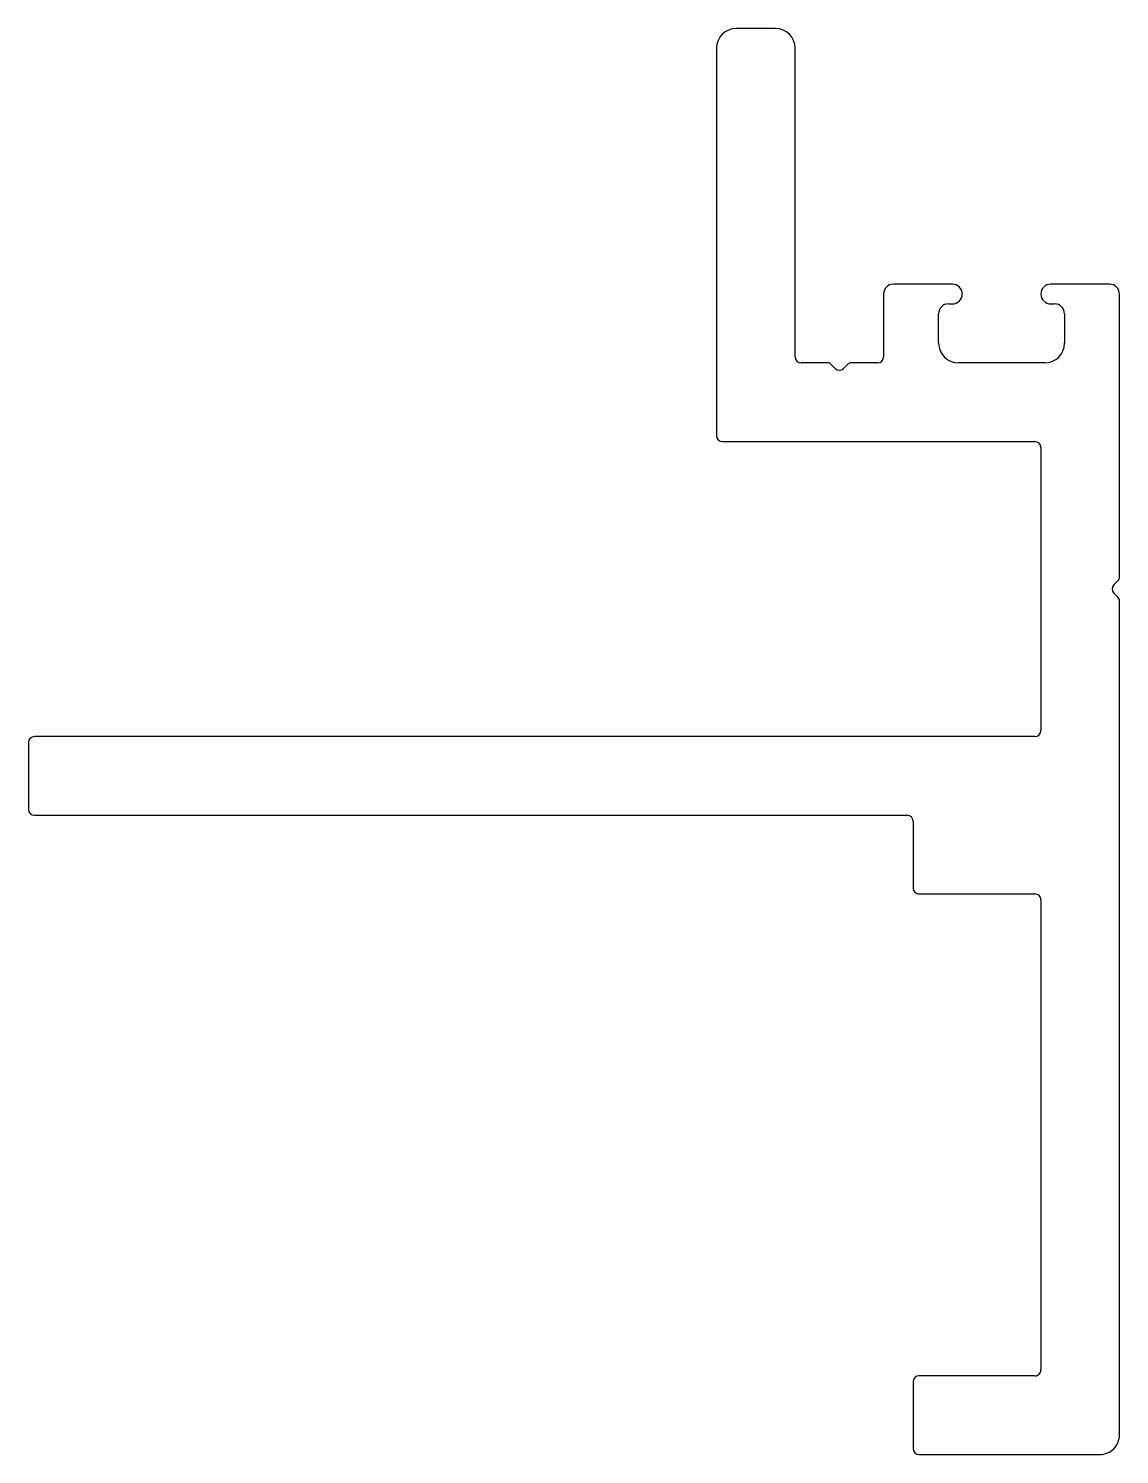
# Model space of a CAD drawing. Extents: x 2113.6 to 2169.1, y 1372 to 1444.5.
import ezdxf

# ---------------------------------------------------------------- set-up
doc = ezdxf.new("R2010")
doc.units = 0
doc.layers.get('0').update_dxf_attribs({"linetype": 'CONTINUOUS'})

msp = doc.modelspace()

# ---------------------------------------------------------------- linework, layer by layer
for p, q in [((2151.599, 1444.489), (2149.599, 1444.489)), ((2148.599, 1443.489), (2148.599, 1423.789)), ((2152.599, 1427.789), (2152.599, 1443.489)), ((2160.599, 1431.489), (2157.599, 1431.489)), ((2168.599, 1431.489), (2165.599, 1431.489)), ((2157.099, 1430.989), (2157.099, 1427.789)), ((2160.399, 1430.489), (2160.599, 1430.489)), ((2165.099, 1430.989), (2165.099, 1430.989)), ((2165.599, 1430.489), (2165.799, 1430.489)), ((2169.099, 1416.613), (2169.099, 1430.989)), ((2159.899, 1428.489), (2159.899, 1429.989)), ((2166.299, 1429.989), (2166.299, 1428.489)), ((2154.225, 1427.489), (2152.899, 1427.489)), ((2154.637, 1427.201), (2154.437, 1427.401)), ((2155.261, 1427.401), (2155.061, 1427.201)), ((2156.799, 1427.489), (2155.473, 1427.489)), ((2165.299, 1427.489), (2160.899, 1427.489)), ((2148.899, 1423.489), (2164.799, 1423.489)), ((2165.099, 1423.189), (2165.099, 1408.789)), ((2168.811, 1416.201), (2169.011, 1416.401)), ((2169.011, 1415.577), (2168.811, 1415.777)), ((2169.099, 1372.987), (2169.099, 1415.365)), ((2113.599, 1408.189), (2113.599, 1404.789)), ((2164.799, 1408.489), (2113.899, 1408.489)), ((2113.899, 1404.489), (2158.299, 1404.489)), ((2158.599, 1404.189), (2158.599, 1400.789)), ((2158.899, 1400.489), (2164.799, 1400.489)), ((2165.099, 1400.189), (2165.099, 1376.287)), ((2158.599, 1375.687), (2158.599, 1372.287)), ((2164.799, 1375.987), (2158.899, 1375.987)), ((2158.899, 1371.987), (2168.099, 1371.987))]:
    msp.add_line(p, q)
for centre, radius, start, end in [((2149.599, 1443.489), 1, 90, 180), ((2151.599, 1443.489), 1, 0, 90), ((2157.599, 1430.989), 0.5, 90, 180), ((2160.599, 1430.989), 0.5, 360, 90), ((2165.599, 1430.989), 0.5, 90, 180), ((2168.599, 1430.989), 0.5, 0, 90), ((2160.399, 1429.989), 0.5, 90, 180), ((2160.599, 1430.989), 0.5, 270, 360), ((2165.599, 1430.989), 0.5, 180, 270), ((2165.799, 1429.989), 0.5, 0, 90), ((2160.899, 1428.489), 1, 180, 270), ((2165.299, 1428.489), 1, 270, 360), ((2152.899, 1427.789), 0.3, 180, 270), ((2156.799, 1427.789), 0.3, 270, 0), ((2154.225, 1427.189), 0.3, 45, 90), ((2154.849, 1427.413), 0.3, 225, 315), ((2155.473, 1427.189), 0.3, 90, 135), ((2148.899, 1423.789), 0.3, 180.00175, 270.00175), ((2164.799, 1423.189), 0.3, 359.98951, 89.98951), ((2169.023, 1415.989), 0.3, 135, 225), ((2168.799, 1416.613), 0.3, 315, 0), ((2168.799, 1415.365), 0.3, 0, 45), ((2164.799, 1408.789), 0.3, 270, 360), ((2113.899, 1408.189), 0.3, 89.99883, 179.99883), ((2113.899, 1404.789), 0.3, 179.99883, 269.99883), ((2158.299, 1404.189), 0.3, 0, 90), ((2158.899, 1400.789), 0.3, 180, 270.00005), ((2164.799, 1400.189), 0.3, 0.00005, 90.00005), ((2164.799, 1376.287), 0.3, 270, 0.00005), ((2158.899, 1375.687), 0.3, 90, 180), ((2168.099, 1372.987), 1, 270, 0.00013), ((2158.899, 1372.287), 0.3, 180, 270)]:
    msp.add_arc(centre, radius, start, end)

doc.saveas('drawing.dxf')
